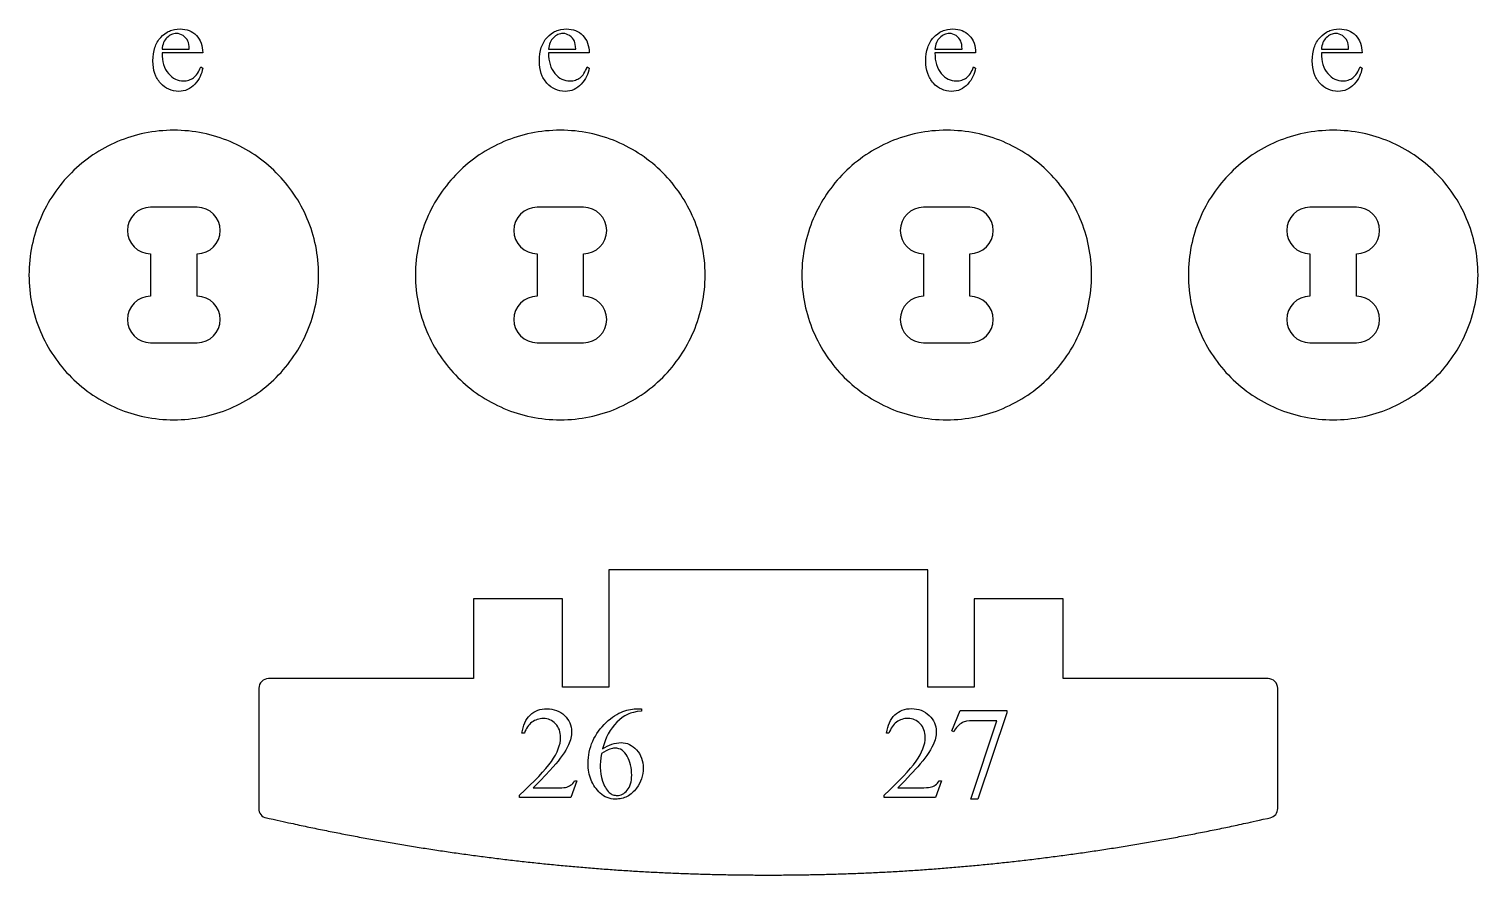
# Model space of a CAD drawing. Extents: x 6 to 600, y -207 to 349.
# Drawn here: x 396.7 to 490.3, y 294.1 to 348.8 of the extents above; entities that cross this region are included whole.
import ezdxf

# ---------------------------------------------------------------- set-up
doc = ezdxf.new("R2010")
doc.units = 0
doc.header["$MEASUREMENT"] = 0
for name, color, linetype in [('EXT', 1, 'CONTINUOUS'), ('INT', 5, 'CONTINUOUS'), ('TEXT', 18, 'CONTINUOUS')]:
    doc.layers.add(name, color=color, linetype=linetype)

msp = doc.modelspace()

# ---------------------------------------------------------------- linework, layer by layer
at = {"layer": 'EXT'}
for points in [[(415.454, 332.875), (415.451, 333.116), (415.442, 333.356), (415.427, 333.594), (415.406, 333.83), (415.379, 334.065), (415.346, 334.298), (415.308, 334.529), (415.264, 334.759), (415.214, 334.986), (415.159, 335.211), (415.099, 335.434), (415.033, 335.655), (414.962, 335.873), (414.886, 336.089), (414.805, 336.303), (414.718, 336.514), (414.627, 336.723), (414.531, 336.928), (414.43, 337.131), (414.324, 337.332), (414.214, 337.529), (414.099, 337.723), (413.979, 337.915), (413.855, 338.103), (413.727, 338.288), (413.594, 338.47), (413.458, 338.648), (413.317, 338.823), (413.171, 338.995), (413.022, 339.163), (412.869, 339.327), (412.713, 339.488), (412.552, 339.645), (412.388, 339.798), (412.22, 339.947), (412.048, 340.092), (411.873, 340.233), (411.695, 340.37), (411.513, 340.502), (411.328, 340.631), (411.14, 340.755), (410.948, 340.874), (410.754, 340.989), (410.557, 341.1), (410.356, 341.205), (410.153, 341.306), (409.947, 341.403), (409.739, 341.494), (409.528, 341.58), (409.314, 341.662), (409.098, 341.738), (408.88, 341.809), (408.659, 341.875), (408.436, 341.935), (408.211, 341.99), (407.984, 342.04), (407.755, 342.084), (407.523, 342.122), (407.29, 342.155), (407.056, 342.181), (406.819, 342.202), (406.581, 342.218), (406.341, 342.227), (406.1, 342.23), (405.859, 342.227), (405.619, 342.218), (405.381, 342.202), (405.144, 342.181), (404.91, 342.155), (404.677, 342.122), (404.445, 342.084), (404.216, 342.04), (403.989, 341.99), (403.764, 341.935), (403.541, 341.875), (403.32, 341.809), (403.101, 341.738), (402.885, 341.662), (402.672, 341.58), (402.461, 341.494), (402.252, 341.403), (402.046, 341.306), (401.843, 341.205), (401.643, 341.1), (401.446, 340.989), (401.251, 340.874), (401.06, 340.755), (400.872, 340.631), (400.687, 340.502), (400.505, 340.37), (400.326, 340.233), (400.151, 340.092), (399.98, 339.947), (399.812, 339.798), (399.647, 339.645), (399.487, 339.488), (399.33, 339.327), (399.177, 339.163), (399.028, 338.995), (398.883, 338.823), (398.742, 338.648), (398.605, 338.47), (398.472, 338.288), (398.344, 338.103), (398.22, 337.915), (398.1, 337.723), (397.985, 337.529), (397.875, 337.332), (397.769, 337.131), (397.668, 336.928), (397.572, 336.723), (397.481, 336.514), (397.394, 336.303), (397.313, 336.089), (397.237, 335.873), (397.166, 335.655), (397.1, 335.434), (397.04, 335.211), (396.985, 334.986), (396.935, 334.759), (396.891, 334.529), (396.853, 334.298), (396.82, 334.065), (396.793, 333.83), (396.772, 333.594), (396.757, 333.356), (396.748, 333.116), (396.745, 332.875), (396.748, 332.633), (396.757, 332.394), (396.772, 332.155), (396.793, 331.919), (396.82, 331.684), (396.853, 331.451), (396.891, 331.22), (396.935, 330.991), (396.985, 330.764), (397.04, 330.539), (397.1, 330.316), (397.166, 330.095), (397.237, 329.876), (397.313, 329.66), (397.394, 329.447), (397.481, 329.236), (397.572, 329.027), (397.668, 328.821), (397.769, 328.618), (397.875, 328.418), (397.985, 328.221), (398.1, 328.026), (398.22, 327.835), (398.344, 327.647), (398.472, 327.462), (398.605, 327.28), (398.742, 327.102), (398.883, 326.927), (399.028, 326.755), (399.177, 326.587), (399.33, 326.423), (399.487, 326.262), (399.647, 326.105), (399.812, 325.952), (399.98, 325.803), (400.151, 325.658), (400.326, 325.517), (400.505, 325.38), (400.687, 325.248), (400.872, 325.119), (401.06, 324.995), (401.251, 324.876), (401.446, 324.761), (401.643, 324.651), (401.843, 324.545), (402.046, 324.444), (402.252, 324.348), (402.461, 324.256), (402.672, 324.17), (402.885, 324.089), (403.101, 324.012), (403.32, 323.941), (403.541, 323.876), (403.764, 323.815), (403.989, 323.76), (404.216, 323.711), (404.445, 323.667), (404.677, 323.628), (404.91, 323.596), (405.144, 323.569), (405.381, 323.548), (405.619, 323.533), (405.859, 323.524), (406.1, 323.52), (406.341, 323.524), (406.581, 323.533), (406.819, 323.548), (407.056, 323.569), (407.29, 323.596), (407.523, 323.628), (407.755, 323.667), (407.984, 323.711), (408.211, 323.76), (408.436, 323.815), (408.659, 323.876), (408.88, 323.941), (409.098, 324.012), (409.314, 324.089), (409.528, 324.17), (409.739, 324.256), (409.947, 324.348), (410.153, 324.444), (410.356, 324.545), (410.557, 324.651), (410.754, 324.761), (410.948, 324.876), (411.14, 324.995), (411.328, 325.119), (411.513, 325.248), (411.695, 325.38), (411.873, 325.517), (412.048, 325.658), (412.22, 325.803), (412.388, 325.952), (412.552, 326.105), (412.713, 326.262), (412.869, 326.423), (413.022, 326.587), (413.171, 326.755), (413.317, 326.927), (413.458, 327.102), (413.594, 327.28), (413.727, 327.462), (413.855, 327.647), (413.979, 327.835), (414.099, 328.026), (414.214, 328.221), (414.324, 328.418), (414.43, 328.618), (414.531, 328.821), (414.627, 329.027), (414.718, 329.236), (414.805, 329.447), (414.886, 329.66), (414.962, 329.876), (415.033, 330.095), (415.099, 330.316), (415.159, 330.539), (415.214, 330.764), (415.264, 330.991), (415.308, 331.22), (415.346, 331.451), (415.379, 331.684), (415.406, 331.919), (415.427, 332.155), (415.442, 332.394), (415.451, 332.633)], [(440.414, 332.875), (440.41, 333.116), (440.401, 333.356), (440.386, 333.594), (440.365, 333.83), (440.338, 334.065), (440.306, 334.298), (440.267, 334.529), (440.223, 334.759), (440.174, 334.986), (440.119, 335.211), (440.058, 335.434), (439.993, 335.655), (439.922, 335.873), (439.845, 336.089), (439.764, 336.303), (439.678, 336.514), (439.586, 336.723), (439.49, 336.928), (439.389, 337.131), (439.284, 337.332), (439.173, 337.529), (439.058, 337.723), (438.939, 337.915), (438.815, 338.103), (438.686, 338.288), (438.554, 338.47), (438.417, 338.648), (438.276, 338.823), (438.131, 338.995), (437.982, 339.163), (437.829, 339.327), (437.672, 339.488), (437.511, 339.645), (437.347, 339.798), (437.179, 339.947), (437.007, 340.092), (436.832, 340.233), (436.654, 340.37), (436.472, 340.502), (436.287, 340.631), (436.099, 340.755), (435.908, 340.874), (435.713, 340.989), (435.516, 341.1), (435.316, 341.205), (435.113, 341.306), (434.907, 341.403), (434.698, 341.494), (434.487, 341.58), (434.274, 341.662), (434.058, 341.738), (433.839, 341.809), (433.618, 341.875), (433.395, 341.935), (433.17, 341.99), (432.943, 342.04), (432.714, 342.084), (432.483, 342.122), (432.25, 342.155), (432.015, 342.181), (431.779, 342.202), (431.54, 342.218), (431.301, 342.227), (431.059, 342.23), (430.818, 342.227), (430.578, 342.218), (430.34, 342.202), (430.104, 342.181), (429.869, 342.155), (429.636, 342.122), (429.405, 342.084), (429.175, 342.04), (428.948, 341.99), (428.723, 341.935), (428.5, 341.875), (428.279, 341.809), (428.061, 341.738), (427.845, 341.662), (427.631, 341.58), (427.42, 341.494), (427.211, 341.403), (427.006, 341.306), (426.803, 341.205), (426.602, 341.1), (426.405, 340.989), (426.211, 340.874), (426.019, 340.755), (425.831, 340.631), (425.646, 340.502), (425.464, 340.37), (425.286, 340.233), (425.111, 340.092), (424.939, 339.947), (424.771, 339.798), (424.607, 339.645), (424.446, 339.488), (424.289, 339.327), (424.136, 339.163), (423.987, 338.995), (423.842, 338.823), (423.701, 338.648), (423.564, 338.47), (423.432, 338.288), (423.303, 338.103), (423.179, 337.915), (423.06, 337.723), (422.945, 337.529), (422.834, 337.332), (422.729, 337.131), (422.628, 336.928), (422.531, 336.723), (422.44, 336.514), (422.354, 336.303), (422.272, 336.089), (422.196, 335.873), (422.125, 335.655), (422.059, 335.434), (421.999, 335.211), (421.944, 334.986), (421.894, 334.759), (421.85, 334.529), (421.812, 334.298), (421.779, 334.065), (421.753, 333.83), (421.732, 333.594), (421.716, 333.356), (421.707, 333.116), (421.704, 332.875), (421.707, 332.633), (421.716, 332.394), (421.732, 332.155), (421.753, 331.919), (421.779, 331.684), (421.812, 331.451), (421.85, 331.22), (421.894, 330.991), (421.944, 330.764), (421.999, 330.539), (422.059, 330.316), (422.125, 330.095), (422.196, 329.876), (422.272, 329.66), (422.354, 329.447), (422.44, 329.236), (422.531, 329.027), (422.628, 328.821), (422.729, 328.618), (422.834, 328.418), (422.945, 328.221), (423.06, 328.026), (423.179, 327.835), (423.303, 327.647), (423.432, 327.462), (423.564, 327.28), (423.701, 327.102), (423.842, 326.927), (423.987, 326.755), (424.136, 326.587), (424.289, 326.423), (424.446, 326.262), (424.607, 326.105), (424.771, 325.952), (424.939, 325.803), (425.111, 325.658), (425.286, 325.517), (425.464, 325.38), (425.646, 325.248), (425.831, 325.119), (426.019, 324.995), (426.211, 324.876), (426.405, 324.761), (426.602, 324.651), (426.803, 324.545), (427.006, 324.444), (427.211, 324.348), (427.42, 324.256), (427.631, 324.17), (427.845, 324.089), (428.061, 324.012), (428.279, 323.941), (428.5, 323.876), (428.723, 323.815), (428.948, 323.76), (429.175, 323.711), (429.405, 323.667), (429.636, 323.628), (429.869, 323.596), (430.104, 323.569), (430.34, 323.548), (430.578, 323.533), (430.818, 323.524), (431.059, 323.52), (431.301, 323.524), (431.54, 323.533), (431.779, 323.548), (432.015, 323.569), (432.25, 323.596), (432.483, 323.628), (432.714, 323.667), (432.943, 323.711), (433.17, 323.76), (433.395, 323.815), (433.618, 323.876), (433.839, 323.941), (434.058, 324.012), (434.274, 324.089), (434.487, 324.17), (434.698, 324.256), (434.907, 324.348), (435.113, 324.444), (435.316, 324.545), (435.516, 324.651), (435.713, 324.761), (435.908, 324.876), (436.099, 324.995), (436.287, 325.119), (436.472, 325.248), (436.654, 325.38), (436.832, 325.517), (437.007, 325.658), (437.179, 325.803), (437.347, 325.952), (437.511, 326.105), (437.672, 326.262), (437.829, 326.423), (437.982, 326.587), (438.131, 326.755), (438.276, 326.927), (438.417, 327.102), (438.554, 327.28), (438.686, 327.462), (438.815, 327.647), (438.939, 327.835), (439.058, 328.026), (439.173, 328.221), (439.284, 328.418), (439.389, 328.618), (439.49, 328.821), (439.586, 329.027), (439.678, 329.236), (439.764, 329.447), (439.845, 329.66), (439.922, 329.876), (439.993, 330.095), (440.058, 330.316), (440.119, 330.539), (440.174, 330.764), (440.223, 330.991), (440.267, 331.22), (440.306, 331.451), (440.338, 331.684), (440.365, 331.919), (440.386, 332.155), (440.401, 332.394), (440.41, 332.633)], [(465.373, 332.875), (465.37, 333.116), (465.361, 333.356), (465.346, 333.594), (465.325, 333.83), (465.298, 334.065), (465.265, 334.298), (465.227, 334.529), (465.183, 334.759), (465.133, 334.986), (465.078, 335.211), (465.018, 335.434), (464.952, 335.655), (464.881, 335.873), (464.805, 336.089), (464.723, 336.303), (464.637, 336.514), (464.546, 336.723), (464.45, 336.928), (464.349, 337.131), (464.243, 337.332), (464.132, 337.529), (464.017, 337.723), (463.898, 337.915), (463.774, 338.103), (463.646, 338.288), (463.513, 338.47), (463.376, 338.648), (463.235, 338.823), (463.09, 338.995), (462.941, 339.163), (462.788, 339.327), (462.631, 339.488), (462.471, 339.645), (462.306, 339.798), (462.138, 339.947), (461.967, 340.092), (461.792, 340.233), (461.613, 340.37), (461.431, 340.502), (461.246, 340.631), (461.058, 340.755), (460.867, 340.874), (460.673, 340.989), (460.475, 341.1), (460.275, 341.205), (460.072, 341.306), (459.866, 341.403), (459.658, 341.494), (459.447, 341.58), (459.233, 341.662), (459.017, 341.738), (458.798, 341.809), (458.578, 341.875), (458.355, 341.935), (458.13, 341.99), (457.902, 342.04), (457.673, 342.084), (457.442, 342.122), (457.209, 342.155), (456.974, 342.181), (456.738, 342.202), (456.5, 342.218), (456.26, 342.227), (456.019, 342.23), (455.778, 342.227), (455.538, 342.218), (455.3, 342.202), (455.063, 342.181), (454.828, 342.155), (454.595, 342.122), (454.364, 342.084), (454.135, 342.04), (453.908, 341.99), (453.682, 341.935), (453.459, 341.875), (453.239, 341.809), (453.02, 341.738), (452.804, 341.662), (452.59, 341.58), (452.379, 341.494), (452.171, 341.403), (451.965, 341.306), (451.762, 341.205), (451.562, 341.1), (451.364, 340.989), (451.17, 340.874), (450.978, 340.755), (450.79, 340.631), (450.605, 340.502), (450.423, 340.37), (450.245, 340.233), (450.07, 340.092), (449.898, 339.947), (449.73, 339.798), (449.566, 339.645), (449.405, 339.488), (449.249, 339.327), (449.096, 339.163), (448.946, 338.995), (448.801, 338.823), (448.66, 338.648), (448.523, 338.47), (448.391, 338.288), (448.263, 338.103), (448.139, 337.915), (448.019, 337.723), (447.904, 337.529), (447.794, 337.332), (447.688, 337.131), (447.587, 336.928), (447.491, 336.723), (447.399, 336.514), (447.313, 336.303), (447.232, 336.089), (447.156, 335.873), (447.085, 335.655), (447.019, 335.434), (446.958, 335.211), (446.903, 334.986), (446.854, 334.759), (446.81, 334.529), (446.771, 334.298), (446.739, 334.065), (446.712, 333.83), (446.691, 333.594), (446.676, 333.356), (446.667, 333.116), (446.664, 332.875), (446.667, 332.633), (446.676, 332.394), (446.691, 332.155), (446.712, 331.919), (446.739, 331.684), (446.771, 331.451), (446.81, 331.22), (446.854, 330.991), (446.903, 330.764), (446.958, 330.539), (447.019, 330.316), (447.085, 330.095), (447.156, 329.876), (447.232, 329.66), (447.313, 329.447), (447.399, 329.236), (447.491, 329.027), (447.587, 328.821), (447.688, 328.618), (447.794, 328.418), (447.904, 328.221), (448.019, 328.026), (448.139, 327.835), (448.263, 327.647), (448.391, 327.462), (448.523, 327.28), (448.66, 327.102), (448.801, 326.927), (448.946, 326.755), (449.096, 326.587), (449.249, 326.423), (449.405, 326.262), (449.566, 326.105), (449.73, 325.952), (449.898, 325.803), (450.07, 325.658), (450.245, 325.517), (450.423, 325.38), (450.605, 325.248), (450.79, 325.119), (450.978, 324.995), (451.17, 324.876), (451.364, 324.761), (451.562, 324.651), (451.762, 324.545), (451.965, 324.444), (452.171, 324.348), (452.379, 324.256), (452.59, 324.17), (452.804, 324.089), (453.02, 324.012), (453.239, 323.941), (453.459, 323.876), (453.682, 323.815), (453.908, 323.76), (454.135, 323.711), (454.364, 323.667), (454.595, 323.628), (454.828, 323.596), (455.063, 323.569), (455.3, 323.548), (455.538, 323.533), (455.778, 323.524), (456.019, 323.52), (456.26, 323.524), (456.5, 323.533), (456.738, 323.548), (456.974, 323.569), (457.209, 323.596), (457.442, 323.628), (457.673, 323.667), (457.902, 323.711), (458.13, 323.76), (458.355, 323.815), (458.578, 323.876), (458.798, 323.941), (459.017, 324.012), (459.233, 324.089), (459.447, 324.17), (459.658, 324.256), (459.866, 324.348), (460.072, 324.444), (460.275, 324.545), (460.475, 324.651), (460.673, 324.761), (460.867, 324.876), (461.058, 324.995), (461.246, 325.119), (461.431, 325.248), (461.613, 325.38), (461.792, 325.517), (461.967, 325.658), (462.138, 325.803), (462.306, 325.952), (462.471, 326.105), (462.631, 326.262), (462.788, 326.423), (462.941, 326.587), (463.09, 326.755), (463.235, 326.927), (463.376, 327.102), (463.513, 327.28), (463.646, 327.462), (463.774, 327.647), (463.898, 327.835), (464.017, 328.026), (464.132, 328.221), (464.243, 328.418), (464.349, 328.618), (464.45, 328.821), (464.546, 329.027), (464.637, 329.236), (464.723, 329.447), (464.805, 329.66), (464.881, 329.876), (464.952, 330.095), (465.018, 330.316), (465.078, 330.539), (465.133, 330.764), (465.183, 330.991), (465.227, 331.22), (465.265, 331.451), (465.298, 331.684), (465.325, 331.919), (465.346, 332.155), (465.361, 332.394), (465.37, 332.633)], [(490.332, 332.875), (490.329, 333.116), (490.32, 333.356), (490.305, 333.594), (490.284, 333.83), (490.257, 334.065), (490.224, 334.298), (490.186, 334.529), (490.142, 334.759), (490.092, 334.986), (490.037, 335.211), (489.977, 335.434), (489.911, 335.655), (489.84, 335.873), (489.764, 336.089), (489.683, 336.303), (489.596, 336.514), (489.505, 336.723), (489.409, 336.928), (489.308, 337.131), (489.202, 337.332), (489.092, 337.529), (488.977, 337.723), (488.857, 337.915), (488.733, 338.103), (488.605, 338.288), (488.472, 338.47), (488.335, 338.648), (488.194, 338.823), (488.049, 338.995), (487.9, 339.163), (487.747, 339.327), (487.59, 339.488), (487.43, 339.645), (487.266, 339.798), (487.098, 339.947), (486.926, 340.092), (486.751, 340.233), (486.573, 340.37), (486.391, 340.502), (486.206, 340.631), (486.018, 340.755), (485.826, 340.874), (485.632, 340.989), (485.435, 341.1), (485.234, 341.205), (485.031, 341.306), (484.825, 341.403), (484.617, 341.494), (484.406, 341.58), (484.192, 341.662), (483.976, 341.738), (483.758, 341.809), (483.537, 341.875), (483.314, 341.935), (483.089, 341.99), (482.862, 342.04), (482.633, 342.084), (482.401, 342.122), (482.168, 342.155), (481.934, 342.181), (481.697, 342.202), (481.459, 342.218), (481.219, 342.227), (480.978, 342.23), (480.737, 342.227), (480.497, 342.218), (480.259, 342.202), (480.022, 342.181), (479.788, 342.155), (479.555, 342.122), (479.323, 342.084), (479.094, 342.04), (478.867, 341.99), (478.642, 341.935), (478.419, 341.875), (478.198, 341.809), (477.979, 341.738), (477.763, 341.662), (477.55, 341.58), (477.339, 341.494), (477.13, 341.403), (476.924, 341.306), (476.721, 341.205), (476.521, 341.1), (476.324, 340.989), (476.129, 340.874), (475.938, 340.755), (475.75, 340.631), (475.565, 340.502), (475.383, 340.37), (475.204, 340.233), (475.029, 340.092), (474.858, 339.947), (474.69, 339.798), (474.525, 339.645), (474.365, 339.488), (474.208, 339.327), (474.055, 339.163), (473.906, 338.995), (473.761, 338.823), (473.62, 338.648), (473.483, 338.47), (473.35, 338.288), (473.222, 338.103), (473.098, 337.915), (472.978, 337.723), (472.863, 337.529), (472.753, 337.332), (472.647, 337.131), (472.546, 336.928), (472.45, 336.723), (472.359, 336.514), (472.272, 336.303), (472.191, 336.089), (472.115, 335.873), (472.044, 335.655), (471.978, 335.434), (471.918, 335.211), (471.863, 334.986), (471.813, 334.759), (471.769, 334.529), (471.731, 334.298), (471.698, 334.065), (471.671, 333.83), (471.65, 333.594), (471.635, 333.356), (471.626, 333.116), (471.623, 332.875), (471.626, 332.633), (471.635, 332.394), (471.65, 332.155), (471.671, 331.919), (471.698, 331.684), (471.731, 331.451), (471.769, 331.22), (471.813, 330.991), (471.863, 330.764), (471.918, 330.539), (471.978, 330.316), (472.044, 330.095), (472.115, 329.876), (472.191, 329.66), (472.272, 329.447), (472.359, 329.236), (472.45, 329.027), (472.546, 328.821), (472.647, 328.618), (472.753, 328.418), (472.863, 328.221), (472.978, 328.026), (473.098, 327.835), (473.222, 327.647), (473.35, 327.462), (473.483, 327.28), (473.62, 327.102), (473.761, 326.927), (473.906, 326.755), (474.055, 326.587), (474.208, 326.423), (474.365, 326.262), (474.525, 326.105), (474.69, 325.952), (474.858, 325.803), (475.029, 325.658), (475.204, 325.517), (475.383, 325.38), (475.565, 325.248), (475.75, 325.119), (475.938, 324.995), (476.129, 324.876), (476.324, 324.761), (476.521, 324.651), (476.721, 324.545), (476.924, 324.444), (477.13, 324.348), (477.339, 324.256), (477.55, 324.17), (477.763, 324.089), (477.979, 324.012), (478.198, 323.941), (478.419, 323.876), (478.642, 323.815), (478.867, 323.76), (479.094, 323.711), (479.323, 323.667), (479.555, 323.628), (479.788, 323.596), (480.022, 323.569), (480.259, 323.548), (480.497, 323.533), (480.737, 323.524), (480.978, 323.52), (481.219, 323.524), (481.459, 323.533), (481.697, 323.548), (481.934, 323.569), (482.168, 323.596), (482.401, 323.628), (482.633, 323.667), (482.862, 323.711), (483.089, 323.76), (483.314, 323.815), (483.537, 323.876), (483.758, 323.941), (483.976, 324.012), (484.192, 324.089), (484.406, 324.17), (484.617, 324.256), (484.825, 324.348), (485.031, 324.444), (485.234, 324.545), (485.435, 324.651), (485.632, 324.761), (485.826, 324.876), (486.018, 324.995), (486.206, 325.119), (486.391, 325.248), (486.573, 325.38), (486.751, 325.517), (486.926, 325.658), (487.098, 325.803), (487.266, 325.952), (487.43, 326.105), (487.59, 326.262), (487.747, 326.423), (487.9, 326.587), (488.049, 326.755), (488.194, 326.927), (488.335, 327.102), (488.472, 327.28), (488.605, 327.462), (488.733, 327.647), (488.857, 327.835), (488.977, 328.026), (489.092, 328.221), (489.202, 328.418), (489.308, 328.618), (489.409, 328.821), (489.505, 329.027), (489.596, 329.236), (489.683, 329.447), (489.764, 329.66), (489.84, 329.876), (489.911, 330.095), (489.977, 330.316), (490.037, 330.539), (490.092, 330.764), (490.142, 330.991), (490.186, 331.22), (490.224, 331.451), (490.257, 331.684), (490.284, 331.919), (490.305, 332.155), (490.32, 332.394), (490.329, 332.633)]]:
    msp.add_lwpolyline(points, close=True, dxfattribs=at)
msp.add_lwpolyline([(411.593, 298.41, 0.39315), (412.081, 297.808), (412.252, 297.769), (412.524, 297.707), (412.764, 297.653), (412.977, 297.606), (413.167, 297.564), (413.34, 297.526), (413.5, 297.49), (413.652, 297.457), (413.797, 297.426), (413.936, 297.395), (414.071, 297.366), (414.201, 297.338), (414.329, 297.311), (414.455, 297.285), (414.579, 297.258), (414.704, 297.232), (414.829, 297.206), (414.953, 297.18), (415.078, 297.154), (415.202, 297.128), (415.327, 297.102), (415.452, 297.077), (415.576, 297.051), (415.701, 297.026), (415.826, 297), (415.95, 296.975), (416.075, 296.95), (416.2, 296.925), (416.325, 296.9), (416.449, 296.876), (416.574, 296.851), (416.699, 296.826), (416.824, 296.802), (416.948, 296.778), (417.073, 296.753), (417.198, 296.729), (417.323, 296.705), (417.448, 296.681), (417.572, 296.658), (417.697, 296.634), (417.822, 296.61), (417.947, 296.587), (418.072, 296.563), (418.197, 296.54), (418.322, 296.517), (418.447, 296.494), (418.572, 296.471), (418.697, 296.448), (418.821, 296.426), (418.946, 296.403), (419.071, 296.38), (419.196, 296.358), (419.321, 296.336), (419.446, 296.314), (419.571, 296.291), (419.696, 296.27), (419.821, 296.248), (419.947, 296.226), (420.072, 296.204), (420.197, 296.183), (420.322, 296.161), (420.447, 296.14), (420.572, 296.119), (420.697, 296.098), (420.822, 296.077), (420.947, 296.056), (421.073, 296.035), (421.198, 296.014), (421.323, 295.994), (421.448, 295.973), (421.573, 295.953), (421.699, 295.933), (421.824, 295.913), (421.949, 295.893), (422.074, 295.873), (422.199, 295.853), (422.325, 295.833), (422.45, 295.814), (422.575, 295.794), (422.701, 295.775), (422.826, 295.756), (422.951, 295.737), (423.077, 295.718), (423.202, 295.699), (423.327, 295.68), (423.453, 295.661), (423.578, 295.643), (423.704, 295.624), (423.829, 295.606), (423.954, 295.588), (424.08, 295.569), (424.205, 295.551), (424.331, 295.533), (424.456, 295.516), (424.582, 295.498), (424.707, 295.48), (424.833, 295.463), (424.958, 295.445), (425.084, 295.428), (425.209, 295.411), (425.335, 295.394), (425.46, 295.377), (425.586, 295.36), (425.712, 295.343), (425.837, 295.327), (425.963, 295.31), (426.088, 295.294), (426.214, 295.278), (426.34, 295.262), (426.465, 295.245), (426.591, 295.23), (426.717, 295.214), (426.842, 295.198), (426.968, 295.182), (427.094, 295.167), (427.219, 295.151), (427.345, 295.136), (427.471, 295.121), (427.597, 295.106), (427.722, 295.091), (427.848, 295.076), (427.974, 295.061), (428.1, 295.047), (428.226, 295.032), (428.351, 295.018), (428.477, 295.004), (428.603, 294.989), (428.729, 294.975), (428.855, 294.961), (428.981, 294.948), (429.107, 294.934), (429.233, 294.92), (429.359, 294.907), (429.484, 294.893), (429.61, 294.88), (429.736, 294.867), (429.862, 294.854), (429.988, 294.841), (430.114, 294.828), (430.24, 294.815), (430.366, 294.803), (430.492, 294.79), (430.618, 294.778), (430.744, 294.766), (430.871, 294.753), (430.997, 294.741), (431.123, 294.729), (431.249, 294.718), (431.375, 294.706), (431.501, 294.694), (431.627, 294.683), (431.753, 294.671), (431.88, 294.66), (432.006, 294.649), (432.132, 294.638), (432.258, 294.627), (432.384, 294.616), (432.51, 294.605), (432.637, 294.595), (432.763, 294.584), (432.889, 294.574), (433.015, 294.564), (433.142, 294.554), (433.268, 294.544), (433.394, 294.534), (433.521, 294.524), (433.647, 294.514), (433.773, 294.505), (433.9, 294.495), (434.026, 294.486), (434.152, 294.477), (434.279, 294.467), (434.405, 294.458), (434.532, 294.45), (434.658, 294.441), (434.784, 294.432), (434.911, 294.423), (435.037, 294.415), (435.164, 294.407), (435.29, 294.398), (435.417, 294.39), (435.543, 294.382), (435.67, 294.375), (435.796, 294.367), (435.923, 294.359), (436.049, 294.352), (436.176, 294.344), (436.303, 294.337), (436.429, 294.33), (436.556, 294.323), (436.682, 294.316), (436.809, 294.309), (436.936, 294.302), (437.062, 294.295), (437.189, 294.289), (437.316, 294.282), (437.442, 294.276), (437.569, 294.27), (437.696, 294.264), (437.822, 294.258), (437.949, 294.252), (438.076, 294.246), (438.203, 294.241), (438.329, 294.235), (438.456, 294.23), (438.583, 294.225), (438.71, 294.22), (438.837, 294.215), (438.963, 294.21), (439.09, 294.205), (439.217, 294.2), (439.344, 294.196), (439.471, 294.191), (439.598, 294.187), (439.725, 294.183), (439.852, 294.178), (439.979, 294.175), (440.105, 294.171), (440.232, 294.167), (440.359, 294.163), (440.486, 294.16), (440.613, 294.156), (440.74, 294.153), (440.867, 294.15), (440.994, 294.147), (441.121, 294.144), (441.248, 294.141), (441.376, 294.138), (441.503, 294.136), (441.63, 294.133), (441.757, 294.131), (441.884, 294.128), (442.011, 294.126), (442.138, 294.124), (442.265, 294.122), (442.392, 294.121), (442.52, 294.119), (442.647, 294.117), (442.774, 294.116), (442.901, 294.115), (443.028, 294.113), (443.153, 294.112), (443.276, 294.111), (443.397, 294.11), (443.515, 294.11), (443.629, 294.109), (443.739, 294.108), (443.844, 294.108), (443.945, 294.108), (444.042, 294.107), (444.136, 294.107), (444.228, 294.107), (444.317, 294.107), (444.406, 294.107), (444.493, 294.107), (444.581, 294.107), (444.67, 294.107), (444.759, 294.107), (444.851, 294.107), (444.945, 294.107), (445.042, 294.108), (445.142, 294.108), (445.248, 294.108), (445.357, 294.109), (445.472, 294.11), (445.589, 294.11), (445.71, 294.111), (445.834, 294.112), (445.959, 294.113), (446.086, 294.115), (446.213, 294.116), (446.34, 294.117), (446.467, 294.119), (446.594, 294.121), (446.721, 294.122), (446.849, 294.124), (446.976, 294.126), (447.103, 294.128), (447.23, 294.131), (447.357, 294.133), (447.484, 294.136), (447.611, 294.138), (447.738, 294.141), (447.865, 294.144), (447.992, 294.147), (448.119, 294.15), (448.246, 294.153), (448.373, 294.156), (448.5, 294.16), (448.627, 294.163), (448.754, 294.167), (448.881, 294.171), (449.008, 294.175), (449.135, 294.178), (449.262, 294.183), (449.389, 294.187), (449.516, 294.191), (449.643, 294.196), (449.77, 294.2), (449.896, 294.205), (450.023, 294.21), (450.15, 294.215), (450.277, 294.22), (450.404, 294.225), (450.53, 294.23), (450.657, 294.235), (450.784, 294.241), (450.911, 294.246), (451.038, 294.252), (451.164, 294.258), (451.291, 294.264), (451.418, 294.27), (451.544, 294.276), (451.671, 294.282), (451.798, 294.289), (451.924, 294.295), (452.051, 294.302), (452.178, 294.309), (452.304, 294.316), (452.431, 294.323), (452.558, 294.33), (452.684, 294.337), (452.811, 294.344), (452.937, 294.352), (453.064, 294.359), (453.19, 294.367), (453.317, 294.375), (453.443, 294.382), (453.57, 294.39), (453.696, 294.398), (453.823, 294.407), (453.949, 294.415), (454.076, 294.423), (454.202, 294.432), (454.329, 294.441), (454.455, 294.45), (454.582, 294.458), (454.708, 294.467), (454.834, 294.477), (454.961, 294.486), (455.087, 294.495), (455.213, 294.505), (455.34, 294.514), (455.466, 294.524), (455.592, 294.534), (455.719, 294.544), (455.845, 294.554), (455.971, 294.564), (456.097, 294.574), (456.224, 294.584), (456.35, 294.595), (456.476, 294.605), (456.602, 294.616), (456.729, 294.627), (456.855, 294.638), (456.981, 294.649), (457.107, 294.66), (457.233, 294.671), (457.36, 294.683), (457.486, 294.694), (457.612, 294.706), (457.738, 294.718), (457.864, 294.729), (457.99, 294.741), (458.116, 294.753), (458.242, 294.766), (458.368, 294.778), (458.494, 294.79), (458.62, 294.803), (458.746, 294.815), (458.872, 294.828), (458.998, 294.841), (459.124, 294.854), (459.25, 294.867), (459.376, 294.88), (459.502, 294.893), (459.628, 294.907), (459.754, 294.92), (459.88, 294.934), (460.006, 294.948), (460.132, 294.961), (460.258, 294.975), (460.384, 294.989), (460.509, 295.004), (460.635, 295.018), (460.761, 295.032), (460.887, 295.047), (461.013, 295.061), (461.138, 295.076), (461.264, 295.091), (461.39, 295.106), (461.516, 295.121), (461.642, 295.136), (461.767, 295.151), (461.893, 295.167), (462.019, 295.182), (462.144, 295.198), (462.27, 295.214), (462.396, 295.23), (462.521, 295.245), (462.647, 295.262), (462.773, 295.278), (462.898, 295.294), (463.024, 295.31), (463.15, 295.327), (463.275, 295.343), (463.401, 295.36), (463.526, 295.377), (463.652, 295.394), (463.777, 295.411), (463.903, 295.428), (464.029, 295.445), (464.154, 295.463), (464.28, 295.48), (464.405, 295.498), (464.531, 295.516), (464.656, 295.533), (464.781, 295.551), (464.907, 295.569), (465.032, 295.588), (465.158, 295.606), (465.283, 295.624), (465.409, 295.643), (465.534, 295.661), (465.659, 295.68), (465.785, 295.699), (465.91, 295.718), (466.035, 295.737), (466.161, 295.756), (466.286, 295.775), (466.411, 295.794), (466.537, 295.814), (466.662, 295.833), (466.787, 295.853), (466.912, 295.873), (467.038, 295.893), (467.163, 295.913), (467.288, 295.933), (467.413, 295.953), (467.539, 295.973), (467.664, 295.994), (467.789, 296.014), (467.914, 296.035), (468.039, 296.056), (468.164, 296.077), (468.29, 296.098), (468.415, 296.119), (468.54, 296.14), (468.665, 296.161), (468.79, 296.183), (468.915, 296.204), (469.04, 296.226), (469.165, 296.248), (469.29, 296.27), (469.415, 296.291), (469.54, 296.314), (469.665, 296.336), (469.79, 296.358), (469.915, 296.38), (470.04, 296.403), (470.165, 296.426), (470.29, 296.448), (470.415, 296.471), (470.54, 296.494), (470.665, 296.517), (470.79, 296.54), (470.915, 296.563), (471.04, 296.587), (471.165, 296.61), (471.289, 296.634), (471.414, 296.658), (471.539, 296.681), (471.664, 296.705), (471.789, 296.729), (471.914, 296.753), (472.038, 296.778), (472.163, 296.802), (472.288, 296.826), (472.413, 296.851), (472.537, 296.876), (472.662, 296.9), (472.787, 296.925), (472.912, 296.95), (473.036, 296.975), (473.161, 297), (473.286, 297.026), (473.41, 297.051), (473.535, 297.077), (473.66, 297.102), (473.784, 297.128), (473.909, 297.154), (474.034, 297.18), (474.158, 297.206), (474.283, 297.232), (474.407, 297.258), (474.532, 297.285), (474.658, 297.311), (474.785, 297.338), (474.916, 297.366), (475.05, 297.395), (475.19, 297.426), (475.335, 297.457), (475.486, 297.49), (475.647, 297.526), (475.82, 297.564), (476.01, 297.606), (476.223, 297.653), (476.463, 297.707), (476.735, 297.769), (476.907, 297.808, 0.370855), (477.394, 298.416), (477.394, 306.173, 0.414214), (476.769, 306.798), (463.534, 306.798), (463.534, 311.962), (457.79, 311.962), (457.79, 306.246), (454.79, 306.246), (454.79, 313.837), (434.197, 313.837), (434.197, 306.246), (431.197, 306.246), (431.197, 311.962), (425.452, 311.962), (425.452, 306.798), (412.218, 306.798, 0.414214), (411.593, 306.173)], format="xyb", close=True, dxfattribs=at)
at = {"layer": 'INT'}
for points in [[(404.6, 328.5), (407.6, 328.5, 1), (407.6, 331.5), (407.6, 334.25, 1), (407.6, 337.25), (404.6, 337.25, 1), (404.6, 334.25), (404.6, 331.5, 1)], [(429.559, 328.5), (432.559, 328.5, 1), (432.559, 331.5), (432.559, 334.25, 1), (432.559, 337.25), (429.559, 337.25, 1), (429.559, 334.25), (429.559, 331.5, 1)], [(454.518, 328.5), (457.518, 328.5, 1), (457.518, 331.5), (457.518, 334.25, 1), (457.518, 337.25), (454.518, 337.25, 1), (454.518, 334.25), (454.518, 331.5, 1)], [(479.478, 328.5), (482.478, 328.5, 1), (482.478, 331.5), (482.478, 334.25, 1), (482.478, 337.25), (479.478, 337.25, 1), (479.478, 334.25), (479.478, 331.5, 1)]]:
    msp.add_lwpolyline(points, format="xyb", close=True, dxfattribs=at)
at = {"layer": 'TEXT'}
for points in [[(405.339, 347.226), (405.345, 347.02), (405.363, 346.826), (405.395, 346.643), (405.44, 346.471), (405.498, 346.311), (405.569, 346.162), (405.653, 346.025), (405.75, 345.899), (405.856, 345.786), (405.966, 345.688), (406.081, 345.605), (406.201, 345.538), (406.325, 345.485), (406.454, 345.448), (406.587, 345.425), (406.725, 345.417), (406.816, 345.421), (406.905, 345.43), (406.991, 345.446), (407.074, 345.469), (407.153, 345.498), (407.23, 345.533), (407.303, 345.575), (407.374, 345.623), (407.441, 345.679), (407.506, 345.744), (407.568, 345.818), (407.627, 345.901), (407.684, 345.994), (407.737, 346.095), (407.788, 346.206), (407.836, 346.326), (407.965, 346.243), (407.938, 346.102), (407.901, 345.965), (407.853, 345.831), (407.795, 345.7), (407.726, 345.572), (407.648, 345.448), (407.558, 345.326), (407.459, 345.208), (407.351, 345.099), (407.236, 345.004), (407.115, 344.924), (406.987, 344.858), (406.852, 344.807), (406.711, 344.77), (406.564, 344.749), (406.409, 344.741), (406.241, 344.75), (406.079, 344.775), (405.924, 344.816), (405.774, 344.875), (405.631, 344.95), (405.493, 345.041), (405.362, 345.149), (405.237, 345.274), (405.178, 345.342), (405.123, 345.413), (405.072, 345.487), (405.024, 345.564), (404.98, 345.643), (404.94, 345.726), (404.872, 345.899), (404.819, 346.084), (404.78, 346.28), (404.758, 346.488), (404.75, 346.708), (404.758, 346.945), (404.781, 347.168), (404.82, 347.378), (404.875, 347.575), (404.908, 347.668), (404.945, 347.758), (404.986, 347.845), (405.031, 347.928), (405.08, 348.008), (405.133, 348.085), (405.189, 348.158), (405.25, 348.228), (405.379, 348.356), (405.516, 348.467), (405.661, 348.56), (405.736, 348.601), (405.814, 348.637), (405.893, 348.669), (405.974, 348.697), (406.143, 348.739), (406.32, 348.765), (406.505, 348.773), (406.661, 348.767), (406.81, 348.747), (406.952, 348.714), (407.086, 348.668), (407.214, 348.609), (407.335, 348.537), (407.448, 348.451), (407.554, 348.352), (407.65, 348.243), (407.734, 348.124), (407.804, 347.997), (407.862, 347.86), (407.907, 347.715), (407.939, 347.561), (407.958, 347.398), (407.965, 347.226)], [(405.339, 347.467), (407.098, 347.467), (407.085, 347.636), (407.066, 347.778), (407.041, 347.893), (407.011, 347.981), (406.953, 348.091), (406.882, 348.188), (406.798, 348.274), (406.702, 348.346), (406.598, 348.404), (406.492, 348.446), (406.383, 348.471), (406.272, 348.479), (406.187, 348.475), (406.105, 348.462), (406.024, 348.441), (405.946, 348.412), (405.87, 348.374), (405.797, 348.328), (405.725, 348.274), (405.656, 348.211), (405.592, 348.141), (405.535, 348.064), (405.484, 347.981), (405.441, 347.891), (405.405, 347.795), (405.376, 347.692), (405.354, 347.583)], [(430.298, 347.226), (430.304, 347.02), (430.322, 346.826), (430.354, 346.643), (430.399, 346.471), (430.457, 346.311), (430.528, 346.162), (430.612, 346.025), (430.709, 345.899), (430.815, 345.786), (430.926, 345.688), (431.041, 345.605), (431.16, 345.538), (431.284, 345.485), (431.413, 345.448), (431.546, 345.425), (431.684, 345.417), (431.776, 345.421), (431.864, 345.43), (431.95, 345.446), (432.033, 345.469), (432.112, 345.498), (432.189, 345.533), (432.263, 345.575), (432.333, 345.623), (432.401, 345.679), (432.465, 345.744), (432.527, 345.818), (432.587, 345.901), (432.643, 345.994), (432.697, 346.095), (432.748, 346.206), (432.796, 346.326), (432.924, 346.243), (432.897, 346.102), (432.86, 345.965), (432.812, 345.831), (432.754, 345.7), (432.686, 345.572), (432.607, 345.448), (432.518, 345.326), (432.418, 345.208), (432.31, 345.099), (432.195, 345.004), (432.074, 344.924), (431.946, 344.858), (431.812, 344.807), (431.671, 344.77), (431.523, 344.749), (431.369, 344.741), (431.201, 344.75), (431.039, 344.775), (430.883, 344.816), (430.733, 344.875), (430.59, 344.95), (430.453, 345.041), (430.322, 345.149), (430.197, 345.274), (430.138, 345.342), (430.083, 345.413), (430.031, 345.487), (429.984, 345.564), (429.94, 345.643), (429.9, 345.726), (429.831, 345.899), (429.778, 346.084), (429.74, 346.28), (429.717, 346.488), (429.709, 346.708), (429.717, 346.945), (429.741, 347.168), (429.78, 347.378), (429.834, 347.575), (429.867, 347.668), (429.905, 347.758), (429.946, 347.845), (429.991, 347.928), (430.039, 348.008), (430.092, 348.085), (430.149, 348.158), (430.209, 348.228), (430.338, 348.356), (430.475, 348.467), (430.62, 348.56), (430.695, 348.601), (430.773, 348.637), (430.852, 348.669), (430.934, 348.697), (431.102, 348.739), (431.279, 348.765), (431.464, 348.773), (431.62, 348.767), (431.769, 348.747), (431.911, 348.714), (432.046, 348.668), (432.173, 348.609), (432.294, 348.537), (432.407, 348.451), (432.514, 348.352), (432.61, 348.243), (432.693, 348.124), (432.764, 347.997), (432.822, 347.86), (432.866, 347.715), (432.899, 347.561), (432.918, 347.398), (432.924, 347.226)], [(430.298, 347.467), (432.057, 347.467), (432.044, 347.636), (432.025, 347.778), (432, 347.893), (431.97, 347.981), (431.912, 348.091), (431.841, 348.188), (431.757, 348.274), (431.661, 348.346), (431.557, 348.404), (431.451, 348.446), (431.343, 348.471), (431.232, 348.479), (431.147, 348.475), (431.064, 348.462), (430.984, 348.441), (430.906, 348.412), (430.83, 348.374), (430.756, 348.328), (430.685, 348.274), (430.616, 348.211), (430.551, 348.141), (430.494, 348.064), (430.444, 347.981), (430.401, 347.891), (430.364, 347.795), (430.335, 347.692), (430.313, 347.583)], [(455.258, 347.226), (455.263, 347.02), (455.282, 346.826), (455.314, 346.643), (455.358, 346.471), (455.416, 346.311), (455.487, 346.162), (455.571, 346.025), (455.668, 345.899), (455.774, 345.786), (455.885, 345.688), (456, 345.605), (456.119, 345.538), (456.244, 345.485), (456.372, 345.448), (456.505, 345.425), (456.643, 345.417), (456.735, 345.421), (456.824, 345.43), (456.91, 345.446), (456.992, 345.469), (457.072, 345.498), (457.148, 345.533), (457.222, 345.575), (457.292, 345.623), (457.36, 345.679), (457.425, 345.744), (457.487, 345.818), (457.546, 345.901), (457.602, 345.994), (457.656, 346.095), (457.707, 346.206), (457.755, 346.326), (457.884, 346.243), (457.857, 346.102), (457.819, 345.965), (457.772, 345.831), (457.713, 345.7), (457.645, 345.572), (457.566, 345.448), (457.477, 345.326), (457.377, 345.208), (457.269, 345.099), (457.155, 345.004), (457.033, 344.924), (456.906, 344.858), (456.771, 344.807), (456.63, 344.77), (456.482, 344.749), (456.328, 344.741), (456.16, 344.75), (455.998, 344.775), (455.842, 344.816), (455.693, 344.875), (455.549, 344.95), (455.412, 345.041), (455.281, 345.149), (455.156, 345.274), (455.097, 345.342), (455.042, 345.413), (454.99, 345.487), (454.943, 345.564), (454.899, 345.643), (454.859, 345.726), (454.791, 345.899), (454.737, 346.084), (454.699, 346.28), (454.676, 346.488), (454.669, 346.708), (454.676, 346.945), (454.7, 347.168), (454.739, 347.378), (454.794, 347.575), (454.827, 347.668), (454.864, 347.758), (454.905, 347.845), (454.95, 347.928), (454.999, 348.008), (455.051, 348.085), (455.108, 348.158), (455.169, 348.228), (455.297, 348.356), (455.434, 348.467), (455.579, 348.56), (455.655, 348.601), (455.732, 348.637), (455.812, 348.669), (455.893, 348.697), (456.062, 348.739), (456.239, 348.765), (456.423, 348.773), (456.579, 348.767), (456.729, 348.747), (456.87, 348.714), (457.005, 348.668), (457.133, 348.609), (457.253, 348.537), (457.367, 348.451), (457.473, 348.352), (457.569, 348.243), (457.653, 348.124), (457.723, 347.997), (457.781, 347.86), (457.826, 347.715), (457.858, 347.561), (457.877, 347.398), (457.884, 347.226)], [(455.258, 347.467), (457.017, 347.467), (457.003, 347.636), (456.984, 347.778), (456.96, 347.893), (456.929, 347.981), (456.871, 348.091), (456.8, 348.188), (456.717, 348.274), (456.62, 348.346), (456.517, 348.404), (456.41, 348.446), (456.302, 348.471), (456.191, 348.479), (456.106, 348.475), (456.023, 348.462), (455.943, 348.441), (455.865, 348.412), (455.789, 348.374), (455.715, 348.328), (455.644, 348.274), (455.575, 348.211), (455.511, 348.141), (455.453, 348.064), (455.403, 347.981), (455.36, 347.891), (455.324, 347.795), (455.295, 347.692), (455.273, 347.583)], [(480.217, 347.226), (480.223, 347.02), (480.241, 346.826), (480.273, 346.643), (480.318, 346.471), (480.375, 346.311), (480.446, 346.162), (480.531, 346.025), (480.628, 345.899), (480.734, 345.786), (480.844, 345.688), (480.959, 345.605), (481.079, 345.538), (481.203, 345.485), (481.332, 345.448), (481.465, 345.425), (481.603, 345.417), (481.694, 345.421), (481.783, 345.43), (481.869, 345.446), (481.952, 345.469), (482.031, 345.498), (482.108, 345.533), (482.181, 345.575), (482.252, 345.623), (482.319, 345.679), (482.384, 345.744), (482.446, 345.818), (482.505, 345.901), (482.562, 345.994), (482.615, 346.095), (482.666, 346.206), (482.714, 346.326), (482.843, 346.243), (482.816, 346.102), (482.779, 345.965), (482.731, 345.831), (482.673, 345.7), (482.604, 345.572), (482.526, 345.448), (482.436, 345.326), (482.337, 345.208), (482.229, 345.099), (482.114, 345.004), (481.993, 344.924), (481.865, 344.858), (481.73, 344.807), (481.589, 344.77), (481.442, 344.749), (481.287, 344.741), (481.119, 344.75), (480.957, 344.775), (480.802, 344.816), (480.652, 344.875), (480.509, 344.95), (480.371, 345.041), (480.24, 345.149), (480.115, 345.274), (480.056, 345.342), (480.001, 345.413), (479.95, 345.487), (479.902, 345.564), (479.858, 345.643), (479.818, 345.726), (479.75, 345.899), (479.697, 346.084), (479.658, 346.28), (479.636, 346.488), (479.628, 346.708), (479.636, 346.945), (479.659, 347.168), (479.698, 347.378), (479.753, 347.575), (479.786, 347.668), (479.823, 347.758), (479.864, 347.845), (479.909, 347.928), (479.958, 348.008), (480.011, 348.085), (480.067, 348.158), (480.128, 348.228), (480.257, 348.356), (480.394, 348.467), (480.539, 348.56), (480.614, 348.601), (480.691, 348.637), (480.771, 348.669), (480.852, 348.697), (481.021, 348.739), (481.198, 348.765), (481.383, 348.773), (481.539, 348.767), (481.688, 348.747), (481.83, 348.714), (481.964, 348.668), (482.092, 348.609), (482.213, 348.537), (482.326, 348.451), (482.432, 348.352), (482.528, 348.243), (482.612, 348.124), (482.682, 347.997), (482.74, 347.86), (482.785, 347.715), (482.817, 347.561), (482.836, 347.398), (482.843, 347.226)], [(480.217, 347.467), (481.976, 347.467), (481.963, 347.636), (481.944, 347.778), (481.919, 347.893), (481.889, 347.981), (481.831, 348.091), (481.76, 348.188), (481.676, 348.274), (481.58, 348.346), (481.476, 348.404), (481.37, 348.446), (481.261, 348.471), (481.15, 348.479), (481.065, 348.475), (480.983, 348.462), (480.902, 348.441), (480.824, 348.412), (480.748, 348.374), (480.675, 348.328), (480.603, 348.274), (480.534, 348.211), (480.47, 348.141), (480.413, 348.064), (480.362, 347.981), (480.319, 347.891), (480.283, 347.795), (480.254, 347.692), (480.232, 347.583)], [(432.136, 300.195), (431.742, 299.112), (428.423, 299.112), (428.423, 299.265), (428.776, 299.592), (429.101, 299.903), (429.399, 300.198), (429.671, 300.479), (429.915, 300.744), (430.132, 300.994), (430.322, 301.228), (430.485, 301.447), (430.625, 301.657), (430.746, 301.861), (430.849, 302.062), (430.933, 302.257), (430.998, 302.448), (431.045, 302.635), (431.073, 302.817), (431.082, 302.995), (431.077, 303.125), (431.062, 303.25), (431.036, 303.369), (431, 303.482), (430.954, 303.589), (430.898, 303.69), (430.831, 303.785), (430.754, 303.874), (430.67, 303.955), (430.583, 304.025), (430.491, 304.084), (430.395, 304.132), (430.295, 304.17), (430.19, 304.197), (430.082, 304.213), (429.97, 304.218), (429.868, 304.215), (429.768, 304.203), (429.671, 304.184), (429.577, 304.158), (429.485, 304.124), (429.396, 304.082), (429.31, 304.033), (429.226, 303.976), (429.146, 303.911), (429.072, 303.84), (429.003, 303.762), (428.939, 303.676), (428.881, 303.584), (428.828, 303.485), (428.78, 303.378), (428.738, 303.264), (428.585, 303.264), (428.616, 303.451), (428.657, 303.626), (428.708, 303.79), (428.77, 303.942), (428.842, 304.084), (428.924, 304.215), (429.016, 304.334), (429.118, 304.442), (429.229, 304.539), (429.346, 304.622), (429.47, 304.693), (429.601, 304.75), (429.738, 304.795), (429.882, 304.827), (430.033, 304.847), (430.19, 304.853), (430.358, 304.846), (430.518, 304.826), (430.672, 304.791), (430.818, 304.743), (430.958, 304.681), (431.09, 304.606), (431.215, 304.516), (431.333, 304.413), (431.441, 304.301), (431.534, 304.184), (431.612, 304.061), (431.677, 303.934), (431.727, 303.802), (431.763, 303.665), (431.784, 303.523), (431.791, 303.376), (431.788, 303.269), (431.779, 303.163), (431.763, 303.056), (431.742, 302.949), (431.714, 302.842), (431.679, 302.735), (431.639, 302.629), (431.592, 302.522), (431.51, 302.352), (431.415, 302.181), (431.308, 302.007), (431.19, 301.83), (431.06, 301.651), (430.917, 301.469), (430.763, 301.285), (430.597, 301.099), (430.129, 300.591), (429.758, 300.195), (429.484, 299.91), (429.307, 299.738), (430.775, 299.738), (430.982, 299.74), (431.156, 299.747), (431.297, 299.757), (431.404, 299.771), (431.492, 299.792), (431.575, 299.822), (431.654, 299.86), (431.729, 299.906), (431.799, 299.962), (431.865, 300.029), (431.926, 300.107), (431.982, 300.195)], [(436.296, 304.853), (436.296, 304.7), (436.035, 304.666), (435.799, 304.618), (435.691, 304.589), (435.588, 304.557), (435.492, 304.521), (435.402, 304.482), (435.316, 304.438), (435.23, 304.389), (435.058, 304.275), (434.888, 304.139), (434.718, 303.982), (434.556, 303.809), (434.409, 303.627), (434.276, 303.435), (434.158, 303.233), (434.052, 303.017), (433.954, 302.782), (433.866, 302.527), (433.787, 302.252), (433.936, 302.348), (434.086, 302.432), (434.235, 302.502), (434.385, 302.56), (434.535, 302.605), (434.685, 302.637), (434.835, 302.656), (434.986, 302.663), (435.127, 302.656), (435.264, 302.634), (435.396, 302.597), (435.524, 302.547), (435.646, 302.481), (435.764, 302.401), (435.877, 302.307), (435.985, 302.198), (436.084, 302.078), (436.17, 301.949), (436.243, 301.812), (436.303, 301.667), (436.349, 301.514), (436.382, 301.352), (436.402, 301.182), (436.408, 301.003), (436.402, 300.829), (436.382, 300.659), (436.348, 300.492), (436.302, 300.329), (436.242, 300.171), (436.168, 300.016), (436.081, 299.865), (435.981, 299.718), (435.916, 299.632), (435.847, 299.552), (435.777, 299.478), (435.703, 299.409), (435.627, 299.346), (435.549, 299.288), (435.468, 299.235), (435.384, 299.189), (435.297, 299.147), (435.209, 299.111), (435.117, 299.081), (435.023, 299.056), (434.926, 299.037), (434.827, 299.023), (434.725, 299.015), (434.621, 299.012), (434.479, 299.018), (434.343, 299.036), (434.213, 299.066), (434.088, 299.108), (433.968, 299.161), (433.854, 299.227), (433.745, 299.305), (433.642, 299.394), (433.546, 299.488), (433.457, 299.586), (433.374, 299.688), (433.297, 299.793), (433.226, 299.901), (433.161, 300.013), (433.103, 300.128), (433.05, 300.246), (433.004, 300.368), (432.964, 300.494), (432.93, 300.623), (432.903, 300.755), (432.881, 300.891), (432.866, 301.03), (432.856, 301.173), (432.853, 301.319), (432.858, 301.506), (432.872, 301.692), (432.896, 301.874), (432.929, 302.055), (432.972, 302.233), (433.024, 302.409), (433.085, 302.583), (433.156, 302.754), (433.236, 302.922), (433.324, 303.085), (433.42, 303.243), (433.524, 303.396), (433.636, 303.544), (433.756, 303.688), (433.885, 303.827), (434.021, 303.961), (434.161, 304.087), (434.299, 304.203), (434.436, 304.308), (434.571, 304.402), (434.705, 304.485), (434.837, 304.558), (434.968, 304.619), (435.098, 304.671), (435.225, 304.713), (435.35, 304.75), (435.473, 304.782), (435.594, 304.807), (435.713, 304.827), (435.829, 304.842), (435.944, 304.85), (436.056, 304.853)], [(455.685, 300.203), (455.291, 299.12), (451.972, 299.12), (451.972, 299.274), (452.325, 299.6), (452.65, 299.911), (452.948, 300.207), (453.22, 300.487), (453.464, 300.752), (453.681, 301.002), (453.871, 301.236), (454.034, 301.456), (454.174, 301.665), (454.295, 301.87), (454.398, 302.07), (454.482, 302.266), (454.547, 302.457), (454.594, 302.643), (454.622, 302.825), (454.631, 303.003), (454.626, 303.134), (454.611, 303.259), (454.585, 303.377), (454.549, 303.49), (454.503, 303.597), (454.447, 303.698), (454.38, 303.793), (454.303, 303.882), (454.219, 303.963), (454.131, 304.033), (454.039, 304.092), (453.943, 304.141), (453.843, 304.178), (453.739, 304.205), (453.631, 304.221), (453.519, 304.227), (453.417, 304.223), (453.317, 304.211), (453.22, 304.193), (453.126, 304.166), (453.034, 304.132), (452.945, 304.09), (452.858, 304.041), (452.775, 303.984), (452.695, 303.92), (452.621, 303.849), (452.552, 303.77), (452.488, 303.685), (452.43, 303.592), (452.377, 303.493), (452.329, 303.386), (452.287, 303.273), (452.134, 303.273), (452.165, 303.459), (452.206, 303.634), (452.257, 303.798), (452.319, 303.951), (452.391, 304.092), (452.473, 304.223), (452.565, 304.342), (452.667, 304.451), (452.778, 304.547), (452.895, 304.63), (453.019, 304.701), (453.15, 304.759), (453.287, 304.804), (453.431, 304.836), (453.582, 304.855), (453.739, 304.861), (453.907, 304.854), (454.067, 304.834), (454.221, 304.799), (454.367, 304.751), (454.506, 304.69), (454.639, 304.614), (454.764, 304.525), (454.882, 304.422), (454.989, 304.309), (455.083, 304.192), (455.161, 304.07), (455.226, 303.942), (455.276, 303.81), (455.312, 303.673), (455.333, 303.531), (455.34, 303.385), (455.337, 303.278), (455.328, 303.171), (455.312, 303.064), (455.291, 302.957), (455.263, 302.85), (455.228, 302.744), (455.188, 302.637), (455.141, 302.53), (455.059, 302.361), (454.964, 302.189), (454.857, 302.015), (454.739, 301.838), (454.608, 301.659), (454.466, 301.478), (454.312, 301.294), (454.146, 301.107), (453.678, 300.599), (453.307, 300.203), (453.033, 299.919), (452.856, 299.747), (454.324, 299.747), (454.531, 299.749), (454.705, 299.755), (454.846, 299.765), (454.953, 299.78), (455.041, 299.801), (455.124, 299.83), (455.203, 299.868), (455.278, 299.915), (455.348, 299.971), (455.414, 300.037), (455.475, 300.115), (455.531, 300.203)], [(456.892, 304.745), (459.908, 304.745), (459.908, 304.588), (458.033, 299.004), (457.568, 299.004), (459.248, 304.069), (457.701, 304.069), (457.483, 304.062), (457.299, 304.041), (457.22, 304.025), (457.149, 304.006), (457.087, 303.983), (457.033, 303.957), (456.948, 303.906), (456.867, 303.849), (456.791, 303.785), (456.719, 303.714), (456.651, 303.637), (456.587, 303.554), (456.528, 303.464), (456.473, 303.368), (456.353, 303.414)], [(433.716, 301.949), (433.684, 301.683), (433.66, 301.443), (433.646, 301.231), (433.642, 301.045), (433.651, 300.842), (433.678, 300.63), (433.724, 300.409), (433.789, 300.18), (433.828, 300.066), (433.871, 299.959), (433.919, 299.857), (433.972, 299.762), (434.029, 299.672), (434.09, 299.589), (434.156, 299.511), (434.226, 299.44), (434.281, 299.394), (434.338, 299.354), (434.398, 299.321), (434.461, 299.293), (434.527, 299.272), (434.595, 299.257), (434.667, 299.248), (434.741, 299.245), (434.83, 299.25), (434.916, 299.266), (435.001, 299.292), (435.083, 299.33), (435.162, 299.377), (435.239, 299.436), (435.314, 299.505), (435.386, 299.585), (435.452, 299.674), (435.51, 299.773), (435.559, 299.881), (435.599, 299.998), (435.63, 300.123), (435.652, 300.258), (435.666, 300.402), (435.67, 300.555), (435.666, 300.73), (435.652, 300.898), (435.63, 301.061), (435.6, 301.217), (435.56, 301.368), (435.511, 301.512), (435.454, 301.651), (435.388, 301.783), (435.314, 301.905), (435.232, 302.01), (435.143, 302.099), (435.047, 302.172), (434.943, 302.229), (434.832, 302.269), (434.713, 302.294), (434.587, 302.302), (434.507, 302.298), (434.424, 302.285), (434.338, 302.265), (434.249, 302.235), (434.148, 302.193), (434.026, 302.131), (433.882, 302.05)]]:
    msp.add_lwpolyline(points, close=True, dxfattribs=at)

doc.saveas('drawing.dxf')
